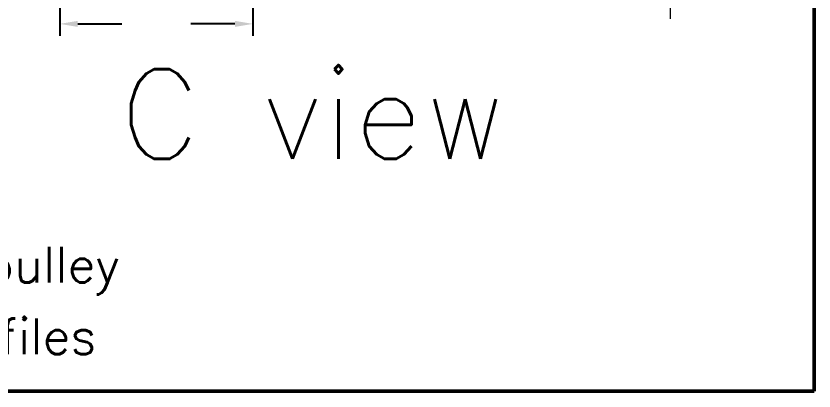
# Model space of a CAD drawing. Extents: x 21047 to 22882, y -7321 to -6014.
# Drawn here: x 21418.3 to 21552, y -6955.3 to -6892.4 of the extents above; entities that cross this region are included whole.
import ezdxf

# ---------------------------------------------------------------- set-up
doc = ezdxf.new("R2010")
doc.units = 0
doc.header["$PDMODE"] = 34
doc.linetypes.add('DASHDOTTINY', pattern=[3.81, 1.905, -0.9525, 0, -0.9525])
doc.layers.get('0').update_dxf_attribs({"lineweight": 0})
doc.layers.add('Cotas', color=90, linetype='Continuous')
for name, color, linetype, lineweight in [('Encurtamento', 61, 'DASHDOTTINY', 13), ('Perfis e Cantoneiras', 2, 'Continuous', 50), ('Peças Usinadas', 120, 'Continuous', 50)]:
    doc.layers.add(name, color=color, linetype=linetype, lineweight=lineweight)
doc.styles.get("Standard").update_dxf_attribs({"font": 'romans.shx'})
doc.dimstyles.get("Standard").update_dxf_attribs({"dimtxt": 3, "dimasz": 3, "dimexe": 2, "dimexo": 1, "dimgap": 1, "dimtad": 0, "dimtoh": 1, "dimcen": 0.09, "dimadec": 0, "dimazin": 0, "dimtfac": 1, "dimtdec": 4, "dimtofl": 0, "dimtmove": 0, "dimatfit": 3, "dimfxl": 1, "dimtolj": 1, "dimtzin": 0, "dimarcsym": 0})

# ---------------------------------------------------------------- blocks, each defined once
blk = doc.blocks.new('*D_1i')
at = {"color": 0, "linetype": 'ByBlock', "lineweight": -2}
for p, q in [((21458.02, -6859.19), (21458.02, -6895.76)), ((21425.67, -6887.19), (21425.67, -6895.76)), ((21428.67, -6893.76), (21436.06, -6893.76)), ((21455.02, -6893.76), (21447.63, -6893.76))]:
    blk.add_line(p, q, dxfattribs=at)
for points in [[(21425.67, -6893.76), (21428.67, -6894.26), (21425.67, -6893.76), (21428.67, -6893.26)], [(21458.02, -6893.76), (21455.02, -6893.26), (21458.02, -6893.76), (21455.02, -6894.26)]]:
    blk.add_solid(points, dxfattribs=at)
at = {"layer": 'Defpoints', "color": 0, "linetype": 'ByBlock', "lineweight": 0}
for p in [(21458.02, -6858.19), (21425.67, -6886.19), (21425.67, -6893.76), (21458.02, -6893.76)]:
    blk.add_point(p, dxfattribs=at)

msp = doc.modelspace()

# ---------------------------------------------------------------- linework, layer by layer
at = {"layer": 'Encurtamento', "color": 4, "ltscale": 1.5}
msp.add_line((21527.976, -6892.903), (21527.932, -6869.687), dxfattribs=at)
at = {"layer": 'Peças Usinadas'}
for p, q in [((21552.015, -6955.263), (21552.015, -6702.777)), ((21191.664, -6955.263), (21552.015, -6955.263))]:
    msp.add_line(p, q, dxfattribs=at)

# ---------------------------------------------------------------- texts
at = {"layer": 'Cotas', "color": 7}
for s, p in [('Detail of the front left corner pulley', (21287.883, -6937.093)), ('fixation on the aluminium profiles', (21293.214, -6949.093))]:
    msp.add_text(s, height=6, dxfattribs=at).set_placement(p)
at = {"layer": 'Perfis e Cantoneiras', "color": 130}
msp.add_text('C view', height=15, dxfattribs=at).set_placement((21435.71, -6916.373))

# ---------------------------------------------------------------- dimensions: what is measured, and where the dimension line sits
at = {"layer": 'Cotas'}
dim = msp.add_linear_dim(base=(21425.669, -6893.76), p1=(21458.019, -6858.189), p2=(21425.669, -6886.189), angle=0.00001, text='31,5', dimstyle='Standard', override={"dimscale": 1, "dimpost": '<>'}, dxfattribs=at)
dim.commit()
dim.dimension.update_dxf_attribs({"geometry": '*D_1i', "text_midpoint": (21441.844, -6893.76), "dimtype": 160})

doc.saveas('drawing.dxf')
